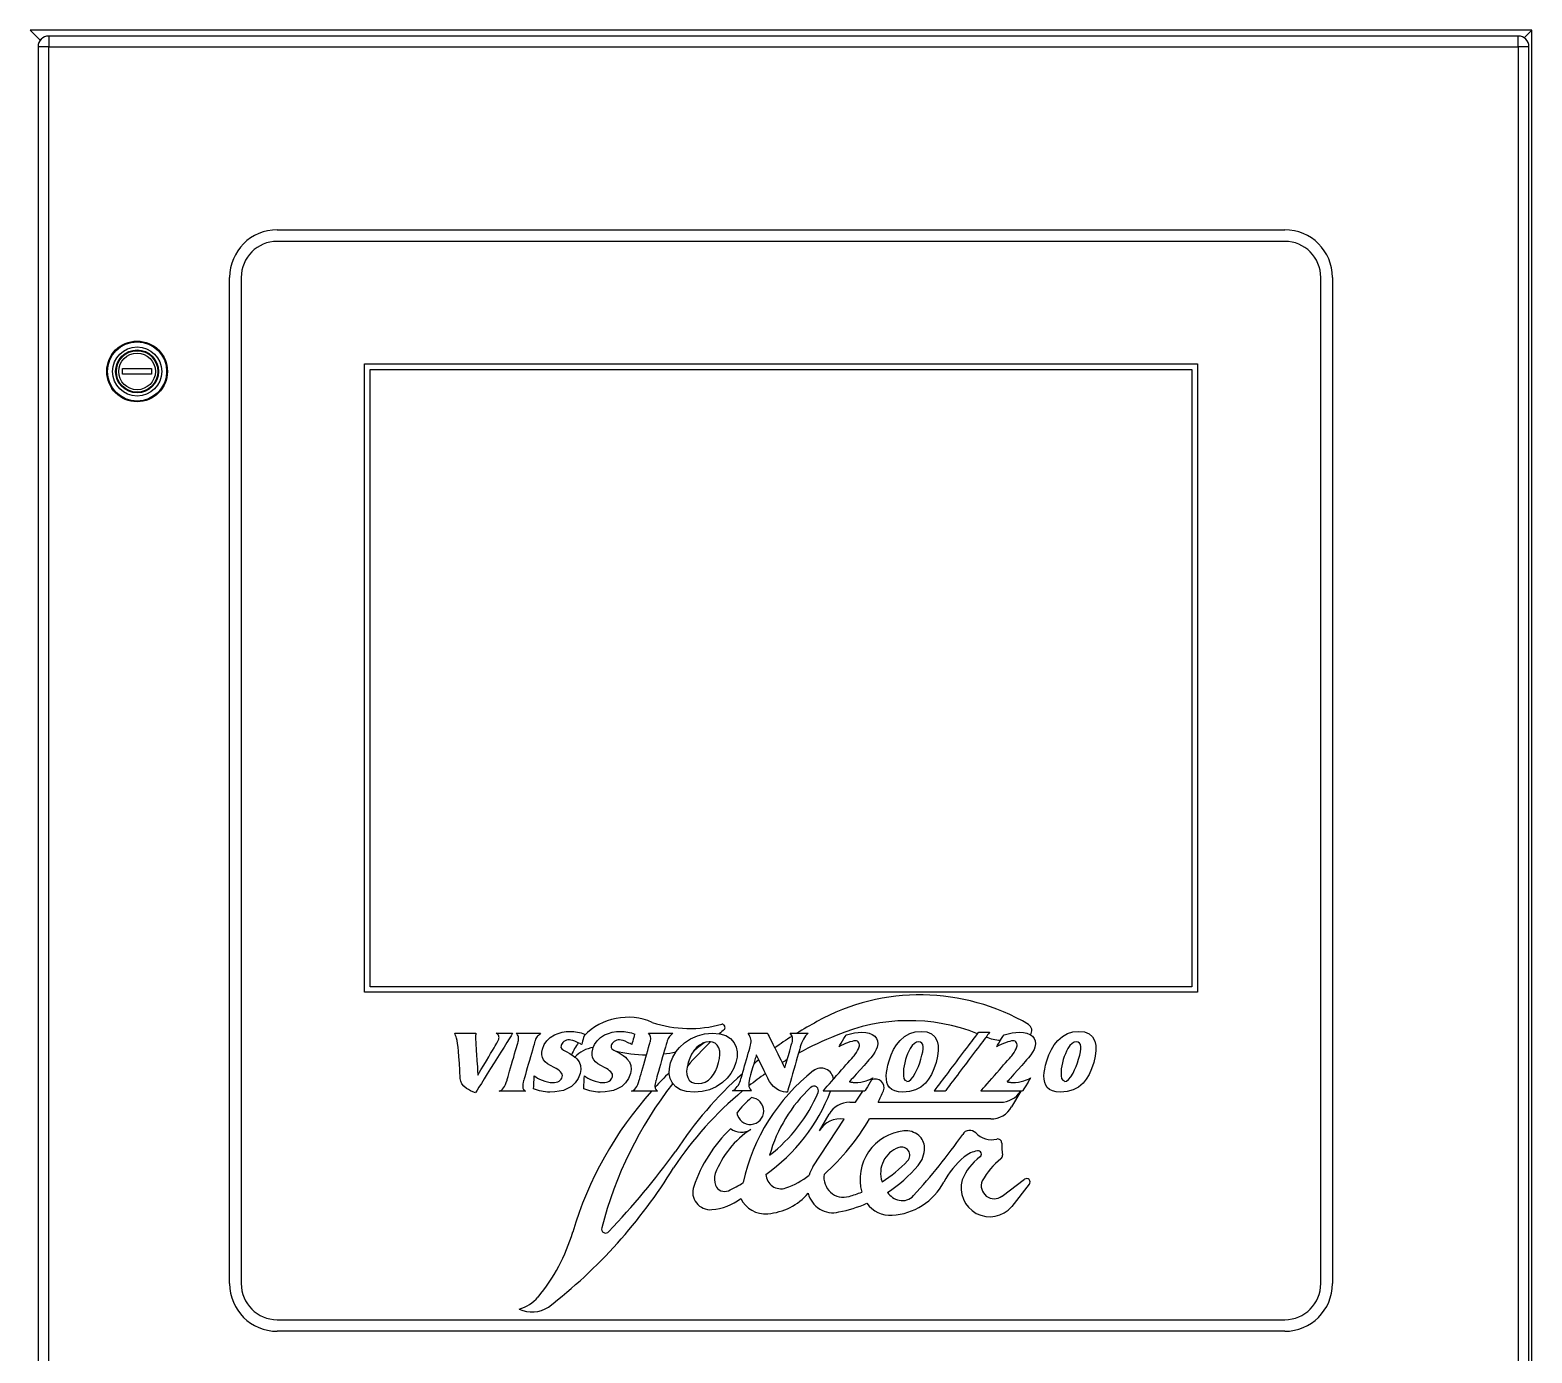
# Model space of a CAD drawing. Header units: inches. Extents: x -883 to 808, y -248 to 1051.
# Drawn here: x 322.95 to 344.95, y -127.49 to -108.11 of the extents above; entities that cross this region are included whole.
import ezdxf

# ---------------------------------------------------------------- set-up
doc = ezdxf.new("R2010")
doc.units = ezdxf.units.IN
doc.header["$MEASUREMENT"] = 0
doc.layers.get('0').update_dxf_attribs({"linetype": 'CONTINUOUS'})
doc.layers.add('EQUIPMENT - COMPRESSORS', color=41, linetype='CONTINUOUS')

# ---------------------------------------------------------------- blocks, each defined once
blk = doc.blocks.new('A$Ce5854fb8')
for p, q in [((94.049, 69.764), (94.194, 69.619)), ((116.049, 69.764), (94.049, 69.764)), ((116.049, 69.764), (115.934, 69.65)), ((116.049, 42.764), (116.049, 69.764)), ((94.194, 69.619), (94.194, 69.607)), ((94.203, 69.619), (94.194, 69.619)), ((94.324, 69.676), (94.324, 69.519)), ((115.847, 69.676), (94.324, 69.676)), ((115.847, 69.519), (115.847, 69.676)), ((94.324, 69.519), (94.167, 69.519)), ((94.167, 69.519), (94.167, 43.009)), ((94.324, 69.519), (115.847, 69.519)), ((94.324, 43.009), (94.324, 69.519)), ((115.847, 69.519), (115.847, 43.009)), ((116.004, 69.519), (115.847, 69.519)), ((116.004, 43.009), (116.004, 69.519)), ((97.67, 66.838), (112.428, 66.838)), ((112.428, 66.669), (97.67, 66.669)), ((96.972, 51.403), (96.972, 66.141)), ((97.141, 66.141), (97.141, 51.403)), ((112.956, 51.403), (112.956, 66.141)), ((113.126, 66.141), (113.126, 51.403)), ((95.403, 64.722), (95.403, 64.807)), ((95.403, 64.807), (95.83, 64.807)), ((95.83, 64.722), (95.403, 64.722)), ((95.83, 64.807), (95.83, 64.722)), ((98.95, 55.67), (98.95, 64.873)), ((98.95, 64.873), (111.148, 64.873)), ((99.03, 55.75), (99.03, 64.793)), ((99.03, 64.793), (111.068, 64.793)), ((111.068, 64.793), (111.068, 55.75)), ((111.148, 64.873), (111.148, 55.67)), ((111.148, 55.67), (98.95, 55.67)), ((111.068, 55.75), (99.03, 55.75)), ((100.27, 55.07), (100.581, 55.07)), ((100.277, 55.056), (100.27, 55.07)), ((100.283, 55.039), (100.277, 55.056)), ((100.29, 55.02), (100.283, 55.039)), ((100.296, 54.999), (100.29, 55.02)), ((100.576, 55.039), (100.575, 55.026)), ((100.575, 55.026), (100.575, 55.013)), ((100.575, 55.013), (100.575, 55)), ((100.577, 55.05), (100.576, 55.039)), ((100.579, 55.061), (100.577, 55.05)), ((100.581, 55.07), (100.579, 55.061)), ((100.875, 55.07), (101.118, 55.07)), ((100.889, 55.062), (100.875, 55.07)), ((100.9, 55.052), (100.889, 55.062)), ((100.909, 55.042), (100.9, 55.052)), ((100.915, 55.03), (100.909, 55.042)), ((100.918, 55.02), (100.915, 55.03)), ((100.919, 55.009), (100.918, 55.02)), ((100.918, 54.998), (100.919, 55.009)), ((101.095, 55.033), (101.068, 54.99)), ((101.112, 55.061), (101.095, 55.033)), ((101.118, 55.07), (101.112, 55.061)), ((101.171, 55.07), (101.527, 55.07)), ((101.182, 55.059), (101.171, 55.07)), ((101.191, 55.046), (101.182, 55.059)), ((101.197, 55.031), (101.191, 55.046)), ((101.202, 55.016), (101.197, 55.031)), ((101.204, 54.999), (101.202, 55.016)), ((101.467, 55.008), (101.459, 54.994)), ((101.477, 55.021), (101.467, 55.008)), ((101.484, 55.029), (101.477, 55.021)), ((101.495, 55.04), (101.484, 55.029)), ((101.509, 55.054), (101.495, 55.04)), ((101.527, 55.07), (101.509, 55.054)), ((101.619, 54.959), (101.668, 55.006)), ((101.668, 55.006), (101.73, 55.045)), ((101.73, 55.045), (101.785, 55.068)), ((101.785, 55.068), (101.843, 55.085)), ((101.843, 55.085), (101.904, 55.095)), ((101.904, 55.095), (101.969, 55.098)), ((101.969, 55.098), (101.991, 55.098)), ((101.991, 55.098), (102.015, 55.096)), ((102.015, 55.096), (102.041, 55.093)), ((102.041, 55.093), (102.069, 55.088)), ((102.069, 55.088), (102.097, 55.083)), ((102.097, 55.083), (102.123, 55.076)), ((102.123, 55.076), (102.148, 55.067)), ((102.148, 55.067), (102.171, 55.058)), ((102.158, 55.01), (102.15, 54.982)), ((102.164, 55.032), (102.158, 55.01)), ((102.169, 55.051), (102.164, 55.034)), ((102.164, 55.034), (102.164, 55.032)), ((102.171, 55.058), (102.169, 55.051)), ((102.354, 54.959), (102.403, 55.006)), ((102.403, 55.006), (102.465, 55.045)), ((102.465, 55.045), (102.52, 55.068)), ((102.52, 55.068), (102.578, 55.085)), ((102.578, 55.085), (102.639, 55.095)), ((102.639, 55.095), (102.704, 55.098)), ((102.704, 55.098), (102.726, 55.098)), ((102.726, 55.098), (102.75, 55.096)), ((102.75, 55.096), (102.776, 55.093)), ((102.776, 55.093), (102.804, 55.088)), ((102.804, 55.088), (102.832, 55.083)), ((102.832, 55.083), (102.858, 55.076)), ((102.858, 55.076), (102.883, 55.067)), ((102.883, 55.067), (102.906, 55.058)), ((102.893, 55.01), (102.885, 54.982)), ((102.899, 55.034), (102.893, 55.01)), ((102.904, 55.051), (102.899, 55.034)), ((102.906, 55.058), (102.904, 55.051)), ((103.108, 55.07), (103.464, 55.07)), ((103.119, 55.059), (103.108, 55.07)), ((103.128, 55.046), (103.119, 55.059)), ((103.134, 55.031), (103.128, 55.046)), ((103.138, 55.016), (103.134, 55.031)), ((103.141, 54.999), (103.138, 55.016)), ((103.404, 55.008), (103.396, 54.994)), ((103.414, 55.021), (103.404, 55.008)), ((103.421, 55.029), (103.414, 55.021)), ((103.431, 55.04), (103.421, 55.029)), ((103.446, 55.054), (103.431, 55.04)), ((103.464, 55.07), (103.446, 55.054)), ((103.725, 54.991), (103.824, 55.035)), ((103.824, 55.035), (103.93, 55.062)), ((103.93, 55.062), (104.045, 55.07)), ((104.045, 55.07), (104.146, 55.062)), ((104.146, 55.062), (104.152, 55.062)), ((104.152, 55.062), (104.241, 55.036)), ((104.241, 55.036), (104.311, 54.992)), ((104.57, 55.07), (104.851, 55.07)), ((104.583, 55.047), (104.57, 55.07)), ((104.594, 55.025), (104.583, 55.047)), ((104.603, 55.004), (104.594, 55.025)), ((104.608, 54.984), (104.603, 55.004)), ((104.851, 55.07), (104.853, 55.065)), ((104.853, 55.065), (104.861, 55.049)), ((104.861, 55.049), (104.874, 55.024)), ((104.874, 55.024), (104.89, 54.991)), ((105.181, 55.07), (105.28, 55.07)), ((105.194, 55.056), (105.181, 55.07)), ((105.204, 55.041), (105.194, 55.056)), ((105.21, 55.027), (105.204, 55.041)), ((105.211, 55.024), (105.21, 55.027)), ((105.216, 55.007), (105.211, 55.024)), ((105.218, 54.989), (105.216, 55.007)), ((105.28, 55.07), (105.446, 55.07)), ((105.392, 55.01), (105.377, 54.983)), ((105.409, 55.033), (105.392, 55.01)), ((105.427, 55.053), (105.409, 55.033)), ((105.446, 55.07), (105.427, 55.053)), ((105.97, 54.992), (105.988, 55.021)), ((105.988, 55.021), (106.001, 55.041)), ((106.001, 55.041), (106.006, 55.049)), ((106.006, 55.049), (106.067, 55.064)), ((106.067, 55.064), (106.124, 55.075)), ((106.124, 55.075), (106.178, 55.082)), ((106.178, 55.082), (106.229, 55.084)), ((106.229, 55.084), (106.289, 55.081)), ((106.289, 55.081), (106.341, 55.07)), ((106.341, 55.07), (106.385, 55.052)), ((106.385, 55.052), (106.422, 55.026)), ((106.422, 55.026), (106.449, 54.994)), ((106.793, 54.964), (106.86, 55.023)), ((106.86, 55.023), (106.934, 55.065)), ((106.934, 55.065), (107.015, 55.09)), ((107.015, 55.09), (107.103, 55.098)), ((107.103, 55.098), (107.186, 55.09)), ((107.186, 55.09), (107.252, 55.063)), ((107.252, 55.063), (107.302, 55.019)), ((107.302, 55.019), (107.334, 54.957)), ((107.865, 54.979), (107.884, 55.005)), ((107.884, 55.005), (107.902, 55.028)), ((107.902, 55.028), (107.916, 55.047)), ((107.916, 55.047), (107.928, 55.063)), ((107.928, 55.063), (107.929, 55.064)), ((107.929, 55.064), (107.937, 55.075)), ((107.937, 55.075), (107.942, 55.082)), ((107.942, 55.082), (107.944, 55.084)), ((107.944, 55.084), (108.104, 55.084)), ((108.044, 55.005), (108.025, 54.979)), ((108.052, 55.015), (108.044, 55.005)), ((108.062, 55.028), (108.052, 55.015)), ((108.076, 55.047), (108.062, 55.028)), ((108.088, 55.063), (108.076, 55.047)), ((108.097, 55.075), (108.088, 55.063)), ((108.102, 55.082), (108.097, 55.075)), ((108.104, 55.084), (108.102, 55.082)), ((108.28, 54.992), (108.298, 55.021)), ((108.298, 55.021), (108.311, 55.041)), ((108.311, 55.041), (108.316, 55.049)), ((108.316, 55.049), (108.377, 55.064)), ((108.377, 55.064), (108.434, 55.075)), ((108.434, 55.075), (108.488, 55.082)), ((108.488, 55.082), (108.539, 55.084)), ((108.539, 55.084), (108.599, 55.081)), ((108.599, 55.081), (108.651, 55.07)), ((108.651, 55.07), (108.695, 55.052)), ((108.695, 55.052), (108.703, 55.046)), ((108.703, 55.046), (108.732, 55.026)), ((108.732, 55.026), (108.759, 54.994)), ((109.103, 54.964), (109.17, 55.023)), ((109.17, 55.023), (109.244, 55.065)), ((109.244, 55.065), (109.325, 55.09)), ((109.325, 55.09), (109.413, 55.098)), ((109.413, 55.098), (109.496, 55.09)), ((109.496, 55.09), (109.562, 55.063)), ((109.562, 55.063), (109.612, 55.019)), ((109.612, 55.019), (109.644, 54.957)), ((100.304, 54.962), (100.296, 54.999)), ((100.311, 54.918), (100.304, 54.962)), ((100.318, 54.867), (100.311, 54.918)), ((100.325, 54.807), (100.318, 54.867)), ((100.332, 54.724), (100.325, 54.807)), ((100.575, 55), (100.575, 54.987)), ((100.575, 54.987), (100.576, 54.973)), ((100.576, 54.973), (100.576, 54.968)), ((100.576, 54.968), (100.577, 54.951)), ((100.577, 54.951), (100.579, 54.926)), ((100.579, 54.926), (100.581, 54.893)), ((100.581, 54.893), (100.583, 54.854)), ((100.583, 54.854), (100.586, 54.81)), ((100.586, 54.81), (100.589, 54.764)), ((100.796, 54.773), (100.823, 54.818)), ((100.823, 54.818), (100.845, 54.856)), ((100.845, 54.856), (100.864, 54.888)), ((100.864, 54.888), (100.884, 54.925)), ((100.884, 54.925), (100.9, 54.953)), ((100.946, 54.795), (100.897, 54.716)), ((100.9, 54.953), (100.91, 54.974)), ((100.91, 54.974), (100.915, 54.986)), ((100.915, 54.986), (100.918, 54.998)), ((100.992, 54.868), (100.946, 54.795)), ((101.033, 54.934), (100.992, 54.868)), ((101.068, 54.99), (101.033, 54.934)), ((101.147, 54.771), (101.161, 54.819)), ((101.161, 54.819), (101.173, 54.861)), ((101.173, 54.861), (101.184, 54.897)), ((101.184, 54.897), (101.192, 54.925)), ((101.192, 54.925), (101.197, 54.943)), ((101.197, 54.943), (101.198, 54.949)), ((101.198, 54.949), (101.202, 54.966)), ((101.202, 54.966), (101.204, 54.983)), ((101.204, 54.983), (101.204, 54.999)), ((101.408, 54.825), (101.394, 54.776)), ((101.42, 54.869), (101.408, 54.825)), ((101.431, 54.906), (101.42, 54.869)), ((101.439, 54.935), (101.431, 54.906)), ((101.445, 54.953), (101.439, 54.935)), ((101.447, 54.96), (101.445, 54.953)), ((101.452, 54.978), (101.447, 54.96)), ((101.459, 54.994), (101.452, 54.978)), ((101.546, 54.754), (101.547, 54.795)), ((101.547, 54.795), (101.556, 54.839)), ((101.556, 54.839), (101.581, 54.904)), ((101.581, 54.904), (101.619, 54.959)), ((101.827, 54.89), (101.825, 54.864)), ((101.825, 54.864), (101.838, 54.841)), ((101.833, 54.906), (101.827, 54.89)), ((101.842, 54.921), (101.833, 54.906)), ((101.838, 54.841), (101.864, 54.821)), ((101.855, 54.936), (101.842, 54.921)), ((101.87, 54.949), (101.855, 54.936)), ((101.864, 54.821), (101.903, 54.804)), ((101.888, 54.959), (101.87, 54.949)), ((101.907, 54.967), (101.888, 54.959)), ((101.903, 54.804), (101.957, 54.772)), ((101.927, 54.972), (101.907, 54.967)), ((101.949, 54.973), (101.927, 54.972)), ((101.972, 54.971), (101.949, 54.973)), ((102, 54.964), (101.972, 54.971)), ((102.031, 54.953), (102, 54.964)), ((102.067, 54.937), (102.031, 54.953)), ((102.079, 54.931), (102.067, 54.937)), ((102.087, 54.927), (102.079, 54.931)), ((102.105, 54.919), (102.087, 54.927)), ((102.118, 54.912), (102.105, 54.919)), ((102.128, 54.907), (102.118, 54.912)), ((102.13, 54.913), (102.128, 54.907)), ((102.135, 54.93), (102.13, 54.913)), ((102.142, 54.955), (102.135, 54.93)), ((102.15, 54.982), (102.142, 54.955)), ((102.281, 54.754), (102.282, 54.795)), ((102.282, 54.795), (102.291, 54.839)), ((102.291, 54.839), (102.299, 54.861)), ((102.299, 54.861), (102.316, 54.904)), ((102.316, 54.904), (102.354, 54.959)), ((102.562, 54.89), (102.56, 54.864)), ((102.56, 54.864), (102.573, 54.841)), ((102.568, 54.906), (102.562, 54.89)), ((102.577, 54.921), (102.568, 54.906)), ((102.573, 54.841), (102.599, 54.821)), ((102.59, 54.936), (102.577, 54.921)), ((102.605, 54.949), (102.59, 54.936)), ((102.599, 54.821), (102.62, 54.812)), ((102.623, 54.959), (102.605, 54.949)), ((102.62, 54.812), (102.638, 54.804)), ((102.642, 54.967), (102.623, 54.959)), ((102.638, 54.804), (102.692, 54.772)), ((102.662, 54.972), (102.642, 54.967)), ((102.684, 54.973), (102.662, 54.972)), ((102.707, 54.971), (102.684, 54.973)), ((102.735, 54.964), (102.707, 54.971)), ((102.766, 54.953), (102.735, 54.964)), ((102.802, 54.937), (102.766, 54.953)), ((102.822, 54.927), (102.802, 54.937)), ((102.84, 54.919), (102.822, 54.927)), ((102.853, 54.912), (102.84, 54.919)), ((102.863, 54.907), (102.853, 54.912)), ((102.865, 54.913), (102.863, 54.907)), ((102.87, 54.93), (102.865, 54.913)), ((102.877, 54.955), (102.87, 54.93)), ((102.885, 54.982), (102.877, 54.955)), ((103.084, 54.771), (103.098, 54.819)), ((103.098, 54.819), (103.11, 54.861)), ((103.11, 54.861), (103.12, 54.897)), ((103.12, 54.897), (103.128, 54.925)), ((103.128, 54.925), (103.133, 54.943)), ((103.133, 54.943), (103.135, 54.949)), ((103.135, 54.949), (103.139, 54.966)), ((103.139, 54.966), (103.141, 54.983)), ((103.141, 54.983), (103.141, 54.999)), ((103.344, 54.825), (103.33, 54.776)), ((103.357, 54.869), (103.344, 54.825)), ((103.368, 54.906), (103.357, 54.869)), ((103.376, 54.935), (103.368, 54.906)), ((103.381, 54.953), (103.376, 54.935)), ((103.383, 54.96), (103.381, 54.953)), ((103.389, 54.978), (103.383, 54.96)), ((103.396, 54.994), (103.389, 54.978)), ((103.462, 54.718), (103.506, 54.794)), ((103.506, 54.794), (103.509, 54.797)), ((103.509, 54.797), (103.563, 54.864)), ((103.563, 54.864), (103.633, 54.929)), ((103.633, 54.929), (103.725, 54.991)), ((103.772, 54.813), (103.739, 54.762)), ((103.773, 54.814), (103.772, 54.813)), ((103.812, 54.86), (103.773, 54.814)), ((103.855, 54.898), (103.812, 54.86)), ((103.882, 54.913), (103.855, 54.898)), ((103.901, 54.924), (103.882, 54.913)), ((103.948, 54.94), (103.901, 54.924)), ((103.999, 54.945), (103.948, 54.94)), ((104.017, 54.943), (103.999, 54.945)), ((104.047, 54.94), (104.017, 54.943)), ((104.086, 54.923), (104.047, 54.94)), ((104.116, 54.895), (104.086, 54.923)), ((104.138, 54.855), (104.116, 54.895)), ((104.151, 54.81), (104.138, 54.855)), ((104.155, 54.759), (104.151, 54.81)), ((104.311, 54.992), (104.364, 54.93)), ((104.364, 54.93), (104.393, 54.867)), ((104.393, 54.867), (104.407, 54.798)), ((104.407, 54.798), (104.405, 54.722)), ((104.569, 54.779), (104.581, 54.818)), ((104.581, 54.818), (104.59, 54.851)), ((104.59, 54.851), (104.598, 54.877)), ((104.598, 54.877), (104.602, 54.894)), ((104.602, 54.894), (104.604, 54.899)), ((104.604, 54.899), (104.609, 54.922)), ((104.611, 54.964), (104.608, 54.984)), ((104.609, 54.922), (104.611, 54.943)), ((104.611, 54.943), (104.611, 54.964)), ((104.89, 54.991), (104.909, 54.953)), ((104.909, 54.953), (104.931, 54.91)), ((104.931, 54.91), (104.954, 54.864)), ((104.954, 54.864), (104.958, 54.856)), ((104.958, 54.856), (104.978, 54.817)), ((104.978, 54.817), (105.001, 54.769)), ((105.157, 54.746), (105.177, 54.813)), ((105.177, 54.813), (105.193, 54.872)), ((105.193, 54.872), (105.2, 54.895)), ((105.2, 54.895), (105.205, 54.913)), ((105.205, 54.913), (105.209, 54.925)), ((105.209, 54.925), (105.21, 54.929)), ((105.21, 54.929), (105.215, 54.95)), ((105.215, 54.95), (105.217, 54.97)), ((105.217, 54.97), (105.218, 54.989)), ((105.314, 54.809), (105.306, 54.779)), ((105.323, 54.841), (105.314, 54.809)), ((105.329, 54.862), (105.323, 54.841)), ((105.332, 54.87), (105.329, 54.862)), ((105.341, 54.899), (105.332, 54.87)), ((105.351, 54.927), (105.341, 54.899)), ((105.363, 54.955), (105.351, 54.927)), ((105.377, 54.983), (105.363, 54.955)), ((105.931, 54.889), (105.894, 54.871)), ((105.894, 54.871), (105.899, 54.878)), ((105.899, 54.878), (105.912, 54.898)), ((105.912, 54.898), (105.929, 54.927)), ((105.929, 54.927), (105.95, 54.96)), ((105.965, 54.906), (105.931, 54.889)), ((105.95, 54.96), (105.97, 54.992)), ((105.996, 54.92), (105.965, 54.906)), ((106.025, 54.931), (105.996, 54.92)), ((106.059, 54.944), (106.025, 54.931)), ((106.089, 54.952), (106.059, 54.944)), ((106.115, 54.958), (106.089, 54.952)), ((106.138, 54.959), (106.115, 54.958)), ((106.129, 54.756), (106.153, 54.787)), ((106.154, 54.958), (106.138, 54.959)), ((106.153, 54.787), (106.171, 54.817)), ((106.167, 54.953), (106.154, 54.958)), ((106.179, 54.944), (106.167, 54.953)), ((106.171, 54.817), (106.185, 54.844)), ((106.188, 54.932), (106.179, 54.944)), ((106.185, 54.844), (106.195, 54.87)), ((106.195, 54.918), (106.188, 54.932)), ((106.198, 54.903), (106.195, 54.918)), ((106.195, 54.87), (106.198, 54.887)), ((106.198, 54.887), (106.198, 54.903)), ((106.425, 54.793), (106.398, 54.753)), ((106.445, 54.831), (106.425, 54.793)), ((106.459, 54.869), (106.445, 54.831)), ((106.449, 54.994), (106.464, 54.958)), ((106.468, 54.916), (106.459, 54.869)), ((106.464, 54.958), (106.468, 54.916)), ((106.662, 54.754), (106.699, 54.833)), ((106.699, 54.833), (106.742, 54.902)), ((106.742, 54.902), (106.793, 54.964)), ((106.922, 54.808), (106.904, 54.77)), ((106.942, 54.846), (106.922, 54.808)), ((106.972, 54.89), (106.942, 54.846)), ((107.002, 54.921), (106.972, 54.89)), ((107.032, 54.939), (107.002, 54.921)), ((107.062, 54.945), (107.032, 54.939)), ((107.091, 54.941), (107.062, 54.945)), ((107.112, 54.927), (107.091, 54.941)), ((107.125, 54.904), (107.112, 54.927)), ((107.114, 54.75), (107.124, 54.799)), ((107.124, 54.799), (107.13, 54.84)), ((107.131, 54.872), (107.125, 54.904)), ((107.13, 54.84), (107.131, 54.872)), ((107.334, 54.957), (107.349, 54.892)), ((107.352, 54.818), (107.342, 54.735)), ((107.349, 54.892), (107.352, 54.818)), ((107.709, 54.774), (107.739, 54.812)), ((107.739, 54.812), (107.767, 54.849)), ((107.767, 54.849), (107.793, 54.885)), ((107.793, 54.885), (107.819, 54.918)), ((107.819, 54.918), (107.843, 54.95)), ((107.843, 54.95), (107.865, 54.979)), ((107.899, 54.812), (107.87, 54.774)), ((107.927, 54.849), (107.899, 54.812)), ((107.954, 54.885), (107.927, 54.849)), ((107.979, 54.918), (107.954, 54.885)), ((108.003, 54.95), (107.979, 54.918)), ((108.025, 54.979), (108.003, 54.95)), ((108.241, 54.889), (108.204, 54.871)), ((108.204, 54.871), (108.209, 54.878)), ((108.209, 54.878), (108.222, 54.898)), ((108.222, 54.898), (108.239, 54.927)), ((108.239, 54.927), (108.26, 54.96)), ((108.275, 54.906), (108.241, 54.889)), ((108.26, 54.96), (108.265, 54.967)), ((108.265, 54.967), (108.28, 54.992)), ((108.306, 54.92), (108.275, 54.906)), ((108.335, 54.931), (108.306, 54.92)), ((108.369, 54.944), (108.335, 54.931)), ((108.399, 54.952), (108.369, 54.944)), ((108.425, 54.958), (108.399, 54.952)), ((108.448, 54.959), (108.425, 54.958)), ((108.439, 54.756), (108.463, 54.787)), ((108.464, 54.958), (108.448, 54.959)), ((108.463, 54.787), (108.481, 54.817)), ((108.477, 54.953), (108.464, 54.958)), ((108.489, 54.944), (108.477, 54.953)), ((108.481, 54.817), (108.495, 54.844)), ((108.498, 54.932), (108.489, 54.944)), ((108.495, 54.844), (108.505, 54.87)), ((108.505, 54.918), (108.498, 54.932)), ((108.508, 54.903), (108.505, 54.918)), ((108.505, 54.87), (108.508, 54.887)), ((108.508, 54.887), (108.508, 54.903)), ((108.735, 54.793), (108.708, 54.753)), ((108.755, 54.831), (108.735, 54.793)), ((108.769, 54.869), (108.755, 54.831)), ((108.759, 54.994), (108.774, 54.958)), ((108.778, 54.916), (108.769, 54.869)), ((108.774, 54.958), (108.778, 54.916)), ((108.972, 54.754), (109.009, 54.833)), ((109.009, 54.833), (109.052, 54.902)), ((109.052, 54.902), (109.103, 54.964)), ((109.232, 54.808), (109.214, 54.77)), ((109.252, 54.846), (109.232, 54.808)), ((109.282, 54.89), (109.252, 54.846)), ((109.312, 54.921), (109.282, 54.89)), ((109.342, 54.939), (109.312, 54.921)), ((109.372, 54.945), (109.342, 54.939)), ((109.401, 54.941), (109.372, 54.945)), ((109.422, 54.927), (109.401, 54.941)), ((109.435, 54.904), (109.422, 54.927)), ((109.424, 54.75), (109.434, 54.799)), ((109.434, 54.799), (109.44, 54.84)), ((109.441, 54.872), (109.435, 54.904)), ((109.44, 54.84), (109.441, 54.872)), ((109.644, 54.957), (109.659, 54.892)), ((109.662, 54.818), (109.652, 54.735)), ((109.659, 54.892), (109.662, 54.818)), ((100.339, 54.63), (100.332, 54.724)), ((100.346, 54.525), (100.339, 54.63)), ((100.589, 54.764), (100.595, 54.668)), ((100.595, 54.668), (100.598, 54.621)), ((100.598, 54.621), (100.601, 54.577)), ((100.601, 54.577), (100.603, 54.538)), ((100.654, 54.534), (100.695, 54.603)), ((100.695, 54.603), (100.733, 54.666)), ((100.733, 54.666), (100.767, 54.723)), ((100.767, 54.723), (100.796, 54.773)), ((100.846, 54.635), (100.796, 54.553)), ((100.897, 54.716), (100.846, 54.635)), ((101.074, 54.516), (101.088, 54.564)), ((101.088, 54.564), (101.103, 54.615)), ((101.103, 54.615), (101.118, 54.667)), ((101.118, 54.667), (101.133, 54.72)), ((101.133, 54.72), (101.147, 54.771)), ((101.332, 54.562), (101.318, 54.512)), ((101.347, 54.614), (101.332, 54.562)), ((101.363, 54.669), (101.347, 54.614)), ((101.379, 54.723), (101.363, 54.669)), ((101.394, 54.776), (101.379, 54.723)), ((101.555, 54.717), (101.546, 54.754)), ((101.572, 54.683), (101.555, 54.717)), ((101.596, 54.654), (101.572, 54.683)), ((101.63, 54.625), (101.596, 54.654)), ((101.673, 54.597), (101.63, 54.625)), ((101.727, 54.569), (101.673, 54.597)), ((101.756, 54.553), (101.727, 54.569)), ((101.957, 54.772), (101.981, 54.756)), ((101.981, 54.756), (102.001, 54.743)), ((102.001, 54.743), (102.03, 54.722)), ((102.03, 54.722), (102.034, 54.719)), ((102.034, 54.719), (102.058, 54.697)), ((102.058, 54.697), (102.093, 54.65)), ((102.093, 54.65), (102.113, 54.598)), ((102.113, 54.598), (102.118, 54.542)), ((102.29, 54.717), (102.281, 54.754)), ((102.307, 54.683), (102.29, 54.717)), ((102.331, 54.654), (102.307, 54.683)), ((102.365, 54.625), (102.331, 54.654)), ((102.408, 54.597), (102.365, 54.625)), ((102.462, 54.569), (102.408, 54.597)), ((102.491, 54.553), (102.462, 54.569)), ((102.692, 54.772), (102.736, 54.743)), ((102.736, 54.743), (102.769, 54.719)), ((102.769, 54.719), (102.793, 54.697)), ((102.793, 54.697), (102.828, 54.65)), ((102.828, 54.65), (102.848, 54.598)), ((102.848, 54.598), (102.853, 54.542)), ((103.011, 54.516), (103.025, 54.564)), ((103.025, 54.564), (103.039, 54.615)), ((103.039, 54.615), (103.069, 54.72)), ((103.069, 54.72), (103.079, 54.755)), ((103.079, 54.755), (103.084, 54.771)), ((103.269, 54.562), (103.255, 54.512)), ((103.284, 54.614), (103.269, 54.562)), ((103.3, 54.669), (103.284, 54.614)), ((103.315, 54.723), (103.3, 54.669)), ((103.328, 54.768), (103.315, 54.723)), ((103.33, 54.776), (103.328, 54.768)), ((103.414, 54.552), (103.431, 54.635)), ((103.431, 54.635), (103.462, 54.718)), ((103.674, 54.574), (103.667, 54.516)), ((103.678, 54.59), (103.674, 54.574)), ((103.689, 54.64), (103.678, 54.59)), ((103.711, 54.704), (103.689, 54.64)), ((103.739, 54.762), (103.711, 54.704)), ((104.088, 54.515), (104.113, 54.573)), ((104.113, 54.573), (104.135, 54.64)), ((104.135, 54.64), (104.149, 54.703)), ((104.149, 54.703), (104.155, 54.759)), ((104.388, 54.64), (104.358, 54.558)), ((104.405, 54.722), (104.388, 54.64)), ((104.502, 54.544), (104.515, 54.591)), ((104.515, 54.591), (104.529, 54.639)), ((104.529, 54.639), (104.543, 54.688)), ((104.543, 54.688), (104.557, 54.735)), ((104.557, 54.735), (104.569, 54.779)), ((104.638, 54.581), (104.619, 54.517)), ((104.649, 54.619), (104.638, 54.581)), ((104.656, 54.644), (104.649, 54.619)), ((104.672, 54.7), (104.656, 54.644)), ((104.678, 54.722), (104.672, 54.7)), ((104.683, 54.739), (104.678, 54.722)), ((104.686, 54.75), (104.683, 54.739)), ((104.687, 54.754), (104.686, 54.75)), ((104.689, 54.75), (104.687, 54.754)), ((104.695, 54.739), (104.689, 54.75)), ((104.703, 54.722), (104.695, 54.739)), ((104.714, 54.7), (104.703, 54.722)), ((104.724, 54.68), (104.714, 54.7)), ((104.741, 54.645), (104.724, 54.68)), ((104.772, 54.582), (104.741, 54.645)), ((104.803, 54.518), (104.772, 54.582)), ((105.001, 54.769), (105.024, 54.724)), ((105.024, 54.724), (105.046, 54.681)), ((105.046, 54.681), (105.065, 54.642)), ((105.065, 54.642), (105.066, 54.64)), ((105.066, 54.64), (105.081, 54.61)), ((105.081, 54.61), (105.102, 54.569)), ((105.102, 54.569), (105.105, 54.563)), ((105.105, 54.563), (105.106, 54.567)), ((105.106, 54.567), (105.109, 54.579)), ((105.109, 54.579), (105.114, 54.597)), ((105.114, 54.597), (105.121, 54.62)), ((105.121, 54.62), (105.138, 54.679)), ((105.138, 54.679), (105.14, 54.685)), ((105.14, 54.685), (105.157, 54.746)), ((105.255, 54.601), (105.237, 54.539)), ((105.272, 54.661), (105.255, 54.601)), ((105.288, 54.716), (105.272, 54.661)), ((105.302, 54.766), (105.288, 54.716)), ((105.306, 54.779), (105.302, 54.766)), ((105.937, 54.533), (105.97, 54.571)), ((105.97, 54.571), (106, 54.606)), ((106, 54.606), (106.026, 54.635)), ((106.026, 54.635), (106.058, 54.672)), ((106.058, 54.672), (106.062, 54.677)), ((106.062, 54.677), (106.085, 54.703)), ((106.085, 54.703), (106.104, 54.725)), ((106.104, 54.725), (106.119, 54.742)), ((106.119, 54.742), (106.129, 54.756)), ((106.265, 54.6), (106.208, 54.535)), ((106.316, 54.656), (106.265, 54.6)), ((106.336, 54.679), (106.316, 54.656)), ((106.351, 54.696), (106.336, 54.679)), ((106.361, 54.707), (106.351, 54.696)), ((106.365, 54.711), (106.361, 54.707)), ((106.398, 54.753), (106.365, 54.711)), ((106.603, 54.544), (106.615, 54.601)), ((106.615, 54.601), (106.632, 54.665)), ((106.632, 54.665), (106.662, 54.754)), ((106.852, 54.592), (106.845, 54.548)), ((106.862, 54.638), (106.852, 54.592)), ((106.874, 54.686), (106.862, 54.638)), ((106.888, 54.729), (106.874, 54.686)), ((106.904, 54.77), (106.888, 54.729)), ((107.04, 54.533), (107.061, 54.583)), ((107.061, 54.583), (107.081, 54.636)), ((107.081, 54.636), (107.098, 54.692)), ((107.098, 54.692), (107.114, 54.75)), ((107.32, 54.643), (107.289, 54.549)), ((107.342, 54.735), (107.32, 54.643)), ((107.529, 54.534), (107.558, 54.574)), ((107.558, 54.574), (107.589, 54.614)), ((107.589, 54.614), (107.619, 54.654)), ((107.619, 54.654), (107.65, 54.694)), ((107.65, 54.694), (107.68, 54.734)), ((107.68, 54.734), (107.709, 54.774)), ((107.719, 54.574), (107.689, 54.534)), ((107.749, 54.614), (107.719, 54.574)), ((107.81, 54.694), (107.749, 54.614)), ((107.84, 54.734), (107.81, 54.694)), ((107.87, 54.774), (107.84, 54.734)), ((108.247, 54.533), (108.28, 54.571)), ((108.28, 54.571), (108.31, 54.606)), ((108.31, 54.606), (108.336, 54.635)), ((108.336, 54.635), (108.368, 54.672)), ((108.368, 54.672), (108.372, 54.677)), ((108.372, 54.677), (108.395, 54.703)), ((108.395, 54.703), (108.414, 54.725)), ((108.414, 54.725), (108.429, 54.742)), ((108.429, 54.742), (108.439, 54.756)), ((108.575, 54.6), (108.518, 54.535)), ((108.626, 54.656), (108.575, 54.6)), ((108.646, 54.679), (108.626, 54.656)), ((108.661, 54.696), (108.646, 54.679)), ((108.671, 54.707), (108.661, 54.696)), ((108.675, 54.711), (108.671, 54.707)), ((108.708, 54.753), (108.675, 54.711)), ((108.913, 54.544), (108.925, 54.601)), ((108.925, 54.601), (108.942, 54.665)), ((108.942, 54.665), (108.972, 54.754)), ((109.162, 54.592), (109.155, 54.548)), ((109.172, 54.638), (109.162, 54.592)), ((109.184, 54.686), (109.172, 54.638)), ((109.198, 54.729), (109.184, 54.686)), ((109.214, 54.77), (109.198, 54.729)), ((109.35, 54.533), (109.371, 54.583)), ((109.371, 54.583), (109.391, 54.636)), ((109.391, 54.636), (109.408, 54.692)), ((109.408, 54.692), (109.424, 54.75)), ((109.63, 54.643), (109.599, 54.549)), ((109.652, 54.735), (109.63, 54.643)), ((100.351, 54.408), (100.346, 54.525)), ((100.358, 54.367), (100.351, 54.408)), ((100.374, 54.329), (100.358, 54.367)), ((100.603, 54.538), (100.605, 54.505)), ((100.605, 54.505), (100.607, 54.48)), ((100.607, 54.48), (100.608, 54.464)), ((100.608, 54.458), (100.654, 54.534)), ((100.608, 54.464), (100.608, 54.458)), ((100.701, 54.401), (100.66, 54.335)), ((100.747, 54.475), (100.701, 54.401)), ((100.796, 54.553), (100.747, 54.475)), ((101.013, 54.32), (101.025, 54.35)), ((101.025, 54.35), (101.037, 54.385)), ((101.037, 54.385), (101.039, 54.392)), ((101.039, 54.392), (101.044, 54.41)), ((101.044, 54.41), (101.052, 54.437)), ((101.052, 54.437), (101.062, 54.474)), ((101.062, 54.474), (101.074, 54.516)), ((101.273, 54.351), (101.268, 54.328)), ((101.279, 54.377), (101.273, 54.351)), ((101.281, 54.384), (101.279, 54.377)), ((101.287, 54.402), (101.281, 54.384)), ((101.295, 54.431), (101.287, 54.402)), ((101.306, 54.468), (101.295, 54.431)), ((101.318, 54.512), (101.306, 54.468)), ((101.427, 54.317), (101.429, 54.352)), ((101.429, 54.352), (101.431, 54.386)), ((101.431, 54.386), (101.433, 54.416)), ((101.433, 54.416), (101.434, 54.437)), ((101.434, 54.445), (101.456, 54.43)), ((101.434, 54.437), (101.434, 54.445)), ((101.456, 54.43), (101.482, 54.414)), ((101.482, 54.414), (101.513, 54.399)), ((101.513, 54.399), (101.549, 54.384)), ((101.549, 54.384), (101.591, 54.368)), ((101.591, 54.368), (101.63, 54.357)), ((101.63, 54.357), (101.667, 54.35)), ((101.667, 54.35), (101.701, 54.348)), ((101.701, 54.348), (101.731, 54.35)), ((101.731, 54.35), (101.757, 54.354)), ((101.782, 54.538), (101.756, 54.553)), ((101.757, 54.354), (101.779, 54.36)), ((101.779, 54.36), (101.799, 54.37)), ((101.803, 54.522), (101.782, 54.538)), ((101.799, 54.37), (101.815, 54.382)), ((101.82, 54.506), (101.803, 54.522)), ((101.815, 54.382), (101.828, 54.396)), ((101.835, 54.487), (101.82, 54.506)), ((101.828, 54.396), (101.838, 54.414)), ((101.844, 54.469), (101.835, 54.487)), ((101.838, 54.414), (101.845, 54.433)), ((101.848, 54.451), (101.844, 54.469)), ((101.845, 54.433), (101.848, 54.451)), ((102.036, 54.344), (101.982, 54.293)), ((102.078, 54.407), (102.036, 54.344)), ((102.108, 54.482), (102.078, 54.407)), ((102.118, 54.542), (102.108, 54.482)), ((102.162, 54.317), (102.164, 54.352)), ((102.164, 54.352), (102.166, 54.386)), ((102.166, 54.386), (102.168, 54.416)), ((102.168, 54.416), (102.169, 54.437)), ((102.169, 54.445), (102.191, 54.43)), ((102.169, 54.437), (102.169, 54.445)), ((102.191, 54.43), (102.217, 54.414)), ((102.217, 54.414), (102.248, 54.399)), ((102.248, 54.399), (102.284, 54.384)), ((102.284, 54.384), (102.326, 54.368)), ((102.326, 54.368), (102.365, 54.357)), ((102.365, 54.357), (102.402, 54.35)), ((102.402, 54.35), (102.436, 54.348)), ((102.436, 54.348), (102.466, 54.35)), ((102.466, 54.35), (102.492, 54.354)), ((102.517, 54.538), (102.491, 54.553)), ((102.492, 54.354), (102.514, 54.36)), ((102.514, 54.36), (102.534, 54.37)), ((102.538, 54.522), (102.517, 54.538)), ((102.534, 54.37), (102.55, 54.382)), ((102.555, 54.506), (102.538, 54.522)), ((102.55, 54.382), (102.563, 54.396)), ((102.57, 54.487), (102.555, 54.506)), ((102.563, 54.396), (102.573, 54.414)), ((102.579, 54.469), (102.57, 54.487)), ((102.573, 54.414), (102.58, 54.433)), ((102.583, 54.451), (102.579, 54.469)), ((102.58, 54.433), (102.583, 54.451)), ((102.771, 54.344), (102.717, 54.293)), ((102.813, 54.407), (102.771, 54.344)), ((102.843, 54.482), (102.813, 54.407)), ((102.853, 54.542), (102.843, 54.482)), ((102.95, 54.32), (102.962, 54.35)), ((102.962, 54.35), (102.973, 54.385)), ((102.973, 54.385), (102.975, 54.392)), ((102.975, 54.392), (102.98, 54.41)), ((102.98, 54.41), (102.988, 54.437)), ((102.988, 54.437), (102.999, 54.474)), ((102.999, 54.474), (103.011, 54.516)), ((103.209, 54.351), (103.205, 54.328)), ((103.216, 54.377), (103.209, 54.351)), ((103.218, 54.384), (103.216, 54.377)), ((103.223, 54.402), (103.218, 54.384)), ((103.231, 54.431), (103.223, 54.402)), ((103.242, 54.468), (103.231, 54.431)), ((103.255, 54.512), (103.242, 54.468)), ((103.412, 54.493), (103.414, 54.552)), ((103.412, 54.477), (103.412, 54.493)), ((103.425, 54.408), (103.412, 54.477)), ((103.454, 54.347), (103.425, 54.408)), ((103.465, 54.334), (103.454, 54.347)), ((103.667, 54.516), (103.67, 54.466)), ((103.67, 54.466), (103.682, 54.422)), ((103.682, 54.422), (103.705, 54.384)), ((103.705, 54.384), (103.737, 54.356)), ((103.737, 54.356), (103.78, 54.34)), ((103.889, 54.34), (103.939, 54.356)), ((103.939, 54.356), (103.986, 54.384)), ((103.986, 54.384), (104.027, 54.423)), ((104.027, 54.423), (104.059, 54.466)), ((104.059, 54.466), (104.088, 54.515)), ((104.191, 54.35), (104.1, 54.288)), ((104.259, 54.414), (104.191, 54.35)), ((104.315, 54.483), (104.259, 54.414)), ((104.358, 54.558), (104.315, 54.483)), ((104.437, 54.333), (104.447, 54.356)), ((104.447, 54.356), (104.455, 54.379)), ((104.455, 54.379), (104.456, 54.385)), ((104.456, 54.385), (104.461, 54.401)), ((104.461, 54.401), (104.469, 54.427)), ((104.469, 54.427), (104.478, 54.46)), ((104.478, 54.46), (104.483, 54.477)), ((104.483, 54.477), (104.489, 54.5)), ((104.489, 54.5), (104.502, 54.544)), ((104.577, 54.347), (104.576, 54.319)), ((104.581, 54.376), (104.577, 54.347)), ((104.588, 54.408), (104.581, 54.376)), ((104.589, 54.412), (104.588, 54.408)), ((104.592, 54.423), (104.589, 54.412)), ((104.597, 54.44), (104.592, 54.423)), ((104.604, 54.462), (104.597, 54.44)), ((104.619, 54.517), (104.604, 54.462)), ((104.822, 54.48), (104.803, 54.518)), ((104.831, 54.463), (104.822, 54.48)), ((104.841, 54.441), (104.831, 54.463)), ((104.85, 54.424), (104.841, 54.441)), ((104.855, 54.413), (104.85, 54.424)), ((104.857, 54.409), (104.855, 54.413)), ((104.881, 54.365), (104.857, 54.409)), ((104.909, 54.326), (104.881, 54.365)), ((105.186, 54.362), (105.172, 54.313)), ((105.202, 54.418), (105.186, 54.362)), ((105.219, 54.478), (105.202, 54.418)), ((105.237, 54.539), (105.219, 54.478)), ((105.757, 54.328), (105.791, 54.367)), ((105.791, 54.367), (105.819, 54.398)), ((105.819, 54.398), (105.827, 54.408)), ((105.827, 54.408), (105.864, 54.45)), ((105.864, 54.45), (105.901, 54.492)), ((105.901, 54.492), (105.937, 54.533)), ((106.054, 54.363), (106.05, 54.359)), ((106.05, 54.359), (106.06, 54.357)), ((106.064, 54.374), (106.054, 54.363)), ((106.06, 54.357), (106.07, 54.355)), ((106.079, 54.391), (106.064, 54.374)), ((106.07, 54.355), (106.081, 54.353)), ((106.1, 54.414), (106.079, 54.391)), ((106.081, 54.353), (106.094, 54.352)), ((106.094, 54.352), (106.106, 54.35)), ((106.15, 54.47), (106.1, 54.414)), ((106.106, 54.35), (106.117, 54.349)), ((106.117, 54.349), (106.127, 54.348)), ((106.127, 54.348), (106.136, 54.348)), ((106.136, 54.348), (106.176, 54.35)), ((106.208, 54.535), (106.15, 54.47)), ((106.176, 54.35), (106.216, 54.354)), ((106.216, 54.354), (106.255, 54.362)), ((106.255, 54.362), (106.294, 54.373)), ((106.294, 54.373), (106.322, 54.383)), ((106.357, 54.356), (106.314, 54.285)), ((106.322, 54.383), (106.348, 54.394)), ((106.348, 54.394), (106.372, 54.405)), ((106.376, 54.387), (106.357, 54.356)), ((106.372, 54.405), (106.394, 54.418)), ((106.389, 54.409), (106.376, 54.387)), ((106.376, 54.387), (106.376, 54.387)), ((106.394, 54.418), (106.389, 54.409)), ((106.591, 54.449), (106.595, 54.494)), ((106.593, 54.396), (106.591, 54.449)), ((106.601, 54.35), (106.593, 54.396)), ((106.595, 54.494), (106.603, 54.544)), ((106.616, 54.311), (106.601, 54.35)), ((106.845, 54.548), (106.841, 54.505)), ((106.841, 54.505), (106.841, 54.448)), ((106.841, 54.448), (106.849, 54.408)), ((106.849, 54.408), (106.865, 54.384)), ((106.865, 54.384), (106.889, 54.376)), ((106.889, 54.376), (106.889, 54.374)), ((106.889, 54.374), (106.89, 54.369)), ((106.89, 54.369), (106.89, 54.364)), ((106.89, 54.364), (106.891, 54.362)), ((106.891, 54.362), (106.921, 54.37)), ((106.921, 54.37), (106.952, 54.393)), ((106.952, 54.393), (106.983, 54.431)), ((106.983, 54.431), (107.016, 54.485)), ((107.016, 54.485), (107.04, 54.533)), ((107.164, 54.341), (107.096, 54.283)), ((107.211, 54.399), (107.164, 54.341)), ((107.253, 54.468), (107.211, 54.399)), ((107.289, 54.549), (107.253, 54.468)), ((107.374, 54.329), (107.395, 54.358)), ((107.395, 54.358), (107.419, 54.389)), ((107.419, 54.389), (107.445, 54.423)), ((107.445, 54.423), (107.472, 54.459)), ((107.472, 54.459), (107.5, 54.496)), ((107.5, 54.496), (107.529, 54.534)), ((107.556, 54.358), (107.534, 54.329)), ((107.58, 54.389), (107.556, 54.358)), ((107.605, 54.423), (107.58, 54.389)), ((107.632, 54.459), (107.605, 54.423)), ((107.66, 54.496), (107.632, 54.459)), ((107.689, 54.534), (107.66, 54.496)), ((108.067, 54.328), (108.101, 54.367)), ((108.101, 54.367), (108.137, 54.408)), ((108.137, 54.408), (108.174, 54.45)), ((108.174, 54.45), (108.211, 54.492)), ((108.211, 54.492), (108.247, 54.533)), ((108.364, 54.363), (108.36, 54.359)), ((108.36, 54.359), (108.37, 54.357)), ((108.374, 54.374), (108.364, 54.363)), ((108.37, 54.357), (108.38, 54.355)), ((108.389, 54.391), (108.374, 54.374)), ((108.38, 54.355), (108.391, 54.353)), ((108.41, 54.414), (108.389, 54.391)), ((108.391, 54.353), (108.404, 54.352)), ((108.404, 54.352), (108.416, 54.35)), ((108.46, 54.47), (108.41, 54.414)), ((108.416, 54.35), (108.427, 54.349)), ((108.427, 54.349), (108.437, 54.348)), ((108.437, 54.348), (108.446, 54.348)), ((108.446, 54.348), (108.486, 54.35)), ((108.518, 54.535), (108.46, 54.47)), ((108.486, 54.35), (108.526, 54.354)), ((108.526, 54.354), (108.565, 54.362)), ((108.565, 54.362), (108.604, 54.373)), ((108.604, 54.373), (108.632, 54.383)), ((108.667, 54.356), (108.624, 54.285)), ((108.632, 54.383), (108.658, 54.394)), ((108.658, 54.394), (108.682, 54.405)), ((108.686, 54.387), (108.667, 54.356)), ((108.682, 54.405), (108.704, 54.418)), ((108.699, 54.409), (108.686, 54.387)), ((108.704, 54.418), (108.699, 54.409)), ((108.901, 54.449), (108.905, 54.494)), ((108.903, 54.396), (108.901, 54.449)), ((108.911, 54.35), (108.903, 54.396)), ((108.905, 54.494), (108.913, 54.544)), ((108.926, 54.311), (108.911, 54.35)), ((109.155, 54.548), (109.151, 54.505)), ((109.151, 54.505), (109.151, 54.448)), ((109.151, 54.448), (109.159, 54.408)), ((109.159, 54.408), (109.175, 54.384)), ((109.175, 54.384), (109.199, 54.376)), ((109.199, 54.376), (109.199, 54.374)), ((109.199, 54.374), (109.2, 54.369)), ((109.2, 54.369), (109.2, 54.364)), ((109.2, 54.364), (109.201, 54.362)), ((109.201, 54.362), (109.231, 54.37)), ((109.231, 54.37), (109.262, 54.393)), ((109.262, 54.393), (109.293, 54.431)), ((109.293, 54.431), (109.326, 54.485)), ((109.326, 54.485), (109.35, 54.533)), ((109.474, 54.341), (109.406, 54.283)), ((109.521, 54.399), (109.474, 54.341)), ((109.563, 54.468), (109.521, 54.399)), ((109.599, 54.549), (109.563, 54.468)), ((100.402, 54.295), (100.374, 54.329)), ((100.44, 54.263), (100.402, 54.295)), ((100.469, 54.245), (100.44, 54.263)), ((100.5, 54.228), (100.469, 54.245)), ((100.536, 54.213), (100.5, 54.228)), ((100.575, 54.199), (100.536, 54.213)), ((100.581, 54.209), (100.575, 54.199)), ((100.598, 54.236), (100.581, 54.209)), ((100.625, 54.279), (100.598, 54.236)), ((100.66, 54.335), (100.625, 54.279)), ((100.92, 54.223), (100.937, 54.228)), ((101.305, 54.223), (100.92, 54.223)), ((100.937, 54.228), (100.953, 54.238)), ((100.953, 54.238), (100.969, 54.252)), ((100.969, 54.252), (100.985, 54.27)), ((100.985, 54.27), (100.999, 54.293)), ((100.999, 54.293), (101.013, 54.32)), ((101.268, 54.328), (101.266, 54.307)), ((101.266, 54.307), (101.266, 54.288)), ((101.266, 54.288), (101.269, 54.264)), ((101.269, 54.264), (101.277, 54.246)), ((101.277, 54.246), (101.289, 54.232)), ((101.289, 54.232), (101.305, 54.223)), ((101.424, 54.266), (101.426, 54.287)), ((101.424, 54.258), (101.424, 54.266)), ((101.455, 54.246), (101.424, 54.258)), ((101.426, 54.287), (101.427, 54.317)), ((101.484, 54.236), (101.455, 54.246)), ((101.512, 54.228), (101.484, 54.236)), ((101.539, 54.221), (101.512, 54.228)), ((101.567, 54.216), (101.539, 54.221)), ((101.597, 54.212), (101.567, 54.216)), ((101.629, 54.21), (101.597, 54.212)), ((101.663, 54.209), (101.629, 54.21)), ((101.736, 54.212), (101.663, 54.209)), ((101.801, 54.22), (101.736, 54.212)), ((101.861, 54.234), (101.801, 54.22)), ((101.914, 54.254), (101.861, 54.234)), ((101.982, 54.293), (101.914, 54.254)), ((102.159, 54.266), (102.161, 54.287)), ((102.159, 54.258), (102.159, 54.266)), ((102.19, 54.246), (102.159, 54.258)), ((102.161, 54.287), (102.162, 54.317)), ((102.219, 54.236), (102.19, 54.246)), ((102.247, 54.228), (102.219, 54.236)), ((102.274, 54.221), (102.247, 54.228)), ((102.302, 54.216), (102.274, 54.221)), ((102.332, 54.212), (102.302, 54.216)), ((102.364, 54.21), (102.332, 54.212)), ((102.398, 54.209), (102.364, 54.21)), ((102.471, 54.212), (102.398, 54.209)), ((102.536, 54.22), (102.471, 54.212)), ((102.596, 54.234), (102.536, 54.22)), ((102.649, 54.254), (102.596, 54.234)), ((102.717, 54.293), (102.649, 54.254)), ((102.857, 54.223), (102.874, 54.228)), ((103.153, 54.223), (102.857, 54.223)), ((102.874, 54.228), (102.89, 54.238)), ((102.89, 54.238), (102.906, 54.252)), ((102.906, 54.252), (102.921, 54.27)), ((102.921, 54.27), (102.936, 54.293)), ((102.936, 54.293), (102.95, 54.32)), ((103.242, 54.223), (103.153, 54.223)), ((103.205, 54.328), (103.202, 54.307)), ((103.202, 54.307), (103.202, 54.288)), ((103.202, 54.288), (103.204, 54.279)), ((103.204, 54.279), (103.206, 54.264)), ((103.206, 54.264), (103.213, 54.246)), ((103.213, 54.246), (103.226, 54.232)), ((103.226, 54.232), (103.242, 54.223)), ((103.506, 54.286), (103.465, 54.334)), ((103.577, 54.243), (103.506, 54.286)), ((103.667, 54.218), (103.577, 54.243)), ((103.777, 54.209), (103.667, 54.218)), ((103.893, 54.218), (103.777, 54.209)), ((103.78, 54.34), (103.834, 54.334)), ((103.834, 54.334), (103.889, 54.34)), ((104.001, 54.244), (103.893, 54.218)), ((104.1, 54.288), (104.001, 54.244)), ((104.339, 54.226), (104.358, 54.238)), ((104.487, 54.226), (104.339, 54.226)), ((104.358, 54.238), (104.376, 54.253)), ((104.376, 54.253), (104.393, 54.27)), ((104.393, 54.27), (104.409, 54.29)), ((104.409, 54.29), (104.424, 54.312)), ((104.424, 54.312), (104.437, 54.333)), ((104.619, 54.226), (104.487, 54.226)), ((104.576, 54.319), (104.579, 54.3)), ((104.579, 54.3), (104.58, 54.292)), ((104.58, 54.292), (104.586, 54.269)), ((104.586, 54.269), (104.595, 54.25)), ((104.595, 54.25), (104.606, 54.236)), ((104.606, 54.236), (104.619, 54.226)), ((104.941, 54.292), (104.909, 54.326)), ((104.978, 54.262), (104.941, 54.292)), ((105.014, 54.239), (104.978, 54.262)), ((105.049, 54.222), (105.014, 54.239)), ((105.085, 54.213), (105.049, 54.222)), ((105.121, 54.209), (105.085, 54.213)), ((105.142, 54.209), (105.121, 54.209)), ((105.144, 54.217), (105.142, 54.209)), ((105.15, 54.238), (105.144, 54.217)), ((105.16, 54.27), (105.15, 54.238)), ((105.172, 54.313), (105.16, 54.27)), ((105.665, 54.223), (105.67, 54.228)), ((105.775, 54.223), (105.665, 54.223)), ((105.67, 54.228), (105.702, 54.265)), ((105.702, 54.265), (105.727, 54.294)), ((105.727, 54.294), (105.757, 54.328)), ((106.249, 54.223), (105.775, 54.223)), ((106.141, 54.061), (106.249, 54.223)), ((106.277, 54.223), (106.249, 54.223)), ((106.282, 54.232), (106.277, 54.223)), ((106.295, 54.254), (106.282, 54.232)), ((106.314, 54.285), (106.295, 54.254)), ((106.638, 54.278), (106.616, 54.311)), ((106.672, 54.248), (106.638, 54.278)), ((106.717, 54.226), (106.672, 54.248)), ((106.771, 54.214), (106.717, 54.226)), ((106.835, 54.209), (106.771, 54.214)), ((106.932, 54.217), (106.835, 54.209)), ((107.019, 54.242), (106.932, 54.217)), ((107.096, 54.283), (107.019, 54.242)), ((107.294, 54.223), (107.296, 54.226)), ((107.455, 54.223), (107.294, 54.223)), ((107.296, 54.226), (107.301, 54.233)), ((107.301, 54.233), (107.31, 54.245)), ((107.31, 54.245), (107.322, 54.26)), ((107.322, 54.26), (107.336, 54.28)), ((107.336, 54.28), (107.354, 54.303)), ((107.354, 54.303), (107.374, 54.329)), ((107.457, 54.226), (107.455, 54.223)), ((107.462, 54.233), (107.457, 54.226)), ((107.471, 54.245), (107.462, 54.233)), ((107.483, 54.26), (107.471, 54.245)), ((107.497, 54.28), (107.483, 54.26)), ((107.515, 54.303), (107.497, 54.28)), ((107.534, 54.329), (107.515, 54.303)), ((107.975, 54.223), (107.98, 54.228)), ((108.559, 54.223), (107.975, 54.223)), ((107.98, 54.228), (108.012, 54.265)), ((108.012, 54.265), (108.037, 54.294)), ((108.037, 54.294), (108.067, 54.328)), ((108.56, 54.223), (108.426, 53.991)), ((108.56, 54.223), (108.559, 54.223)), ((108.587, 54.223), (108.56, 54.223)), ((108.592, 54.232), (108.587, 54.223)), ((108.605, 54.254), (108.592, 54.232)), ((108.624, 54.285), (108.605, 54.254)), ((108.948, 54.278), (108.926, 54.311)), ((108.982, 54.248), (108.948, 54.278)), ((109.027, 54.226), (108.982, 54.248)), ((109.081, 54.214), (109.027, 54.226)), ((109.145, 54.209), (109.081, 54.214)), ((109.242, 54.217), (109.145, 54.209)), ((109.329, 54.242), (109.242, 54.217)), ((109.406, 54.283), (109.329, 54.242)), ((106.057, 54.061), (106.141, 54.061)), ((106.474, 54.061), (108.263, 54.061)), ((105.515, 53.114), (105.976, 53.81)), ((105.611, 53.64), (105.753, 53.885)), ((108.121, 53.816), (106.345, 53.816)), ((108.286, 52.684), (108.616, 52.931)), ((108.686, 52.859), (108.43, 52.533)), ((97.67, 50.875), (112.428, 50.875)), ((112.428, 50.705), (97.67, 50.705))]:
    blk.add_line(p, q)
for radius in [0.445, 0.438, 0.433, 0.36, 0.315, 0.304, 0.268]:
    blk.add_circle((95.617, 64.764), radius)
for centre, radius, start, end in [((94.324, 69.519), 0.157, 90, 180), ((115.847, 69.519), 0.157, 0, 90), ((97.67, 66.141), 0.698, 90, 180), ((97.67, 66.141), 0.528, 90, 180), ((112.428, 66.141), 0.698, 0, 90), ((112.428, 66.141), 0.528, 0, 90), ((107.088, 52.508), 3.124, 59.4899, 118.9499), ((102.807, 54.409), 0.895, 66.5937, 135.8818), ((103.716, 56.886), 1.746, 251.4988, 285.4923), ((108.262, 50.235), 5.681, 118.2156, 121.6622), ((106.925, 52.52), 2.735, 68.4605, 112.9464), ((107.972, 50.8), 5.728, 130.9435, 131.9166), ((104.181, 55.156), 0.0478, 322.7042, 87.9808), ((108.262, 50.235), 5.681, 122.4932, 125.5625), ((107.758, 50.271), 5.132, 111.7214, 118.544), ((108.359, 55.888), 0.926, 250.5891, 264.1183), ((108.618, 55.109), 0.105, 323.4845, 58.1594), ((102.807, 54.409), 0.895, 144.3021, 157.1698), ((102.363, 54.407), 0.459, 98.0036, 136.6281), ((103.096, 56.782), 2.027, 256.3965, 269.5195), ((103.096, 56.782), 2.027, 276.567, 281.7378), ((107.972, 50.8), 5.728, 133.6685, 138.5745), ((107.183, 50.612), 5.411, 127.0483, 129.08), ((103.096, 56.782), 2.027, 292.7949, 294.0529), ((108.262, 50.235), 5.681, 128.5182, 129.4962), ((107.758, 50.271), 5.132, 120.6748, 121.6365), ((105.636, 54.378), 0.183, 6.3003, 128.1763), ((107.183, 50.612), 5.411, 134.1737, 137.3414), ((108.262, 50.235), 5.681, 131.6967, 146.8651), ((107.289, 52.276), 2.858, 128.1763, 167.708), ((107.758, 50.271), 5.132, 124.8935, 128.2751), ((106.434, 54.276), 0.125, 337.6026, 117.8021), ((107.183, 50.612), 5.411, 138.1385, 163.3855), ((107.972, 50.8), 5.728, 141.9053, 165.6552), ((107.758, 50.271), 5.132, 129.5934, 146.5809), ((105.463, 53.127), 1.312, 130.2613, 143.8652), ((104.598, 53.932), 0.197, 189.1613, 84.9652), ((103.288, 55.175), 2.663, 305.3129, 339.0584), ((106.944, 52.712), 2.14, 132.9447, 164.4784), ((103.479, 55.106), 2.299, 307.588, 336.8628), ((105.531, 54.229), 0.0672, 336.8628, 132.9447), ((103.454, 55.504), 3.347, 334.451, 337.6026), ((108.263, 54.412), 0.352, 270, 327.4872), ((106.057, 53.709), 0.352, 90, 149.9978), ((108.121, 54.167), 0.352, 270, 329.9985), ((105.915, 53.464), 0.352, 80.1166, 149.9978), ((103.454, 55.504), 3.348, 311.695, 329.7007), ((105.799, 52.128), 2.146, 133.9543, 161.0013), ((105.334, 52.541), 1.335, 122.9517, 159.1942), ((104.468, 53.891), 0.269, 233.985, 301.2445), ((106.921, 52.93), 0.714, 95.9468, 195.1962), ((106.877, 53.349), 0.293, 49.9067, 95.9468), ((100.659, 58.496), 8.59, 317.4958, 325.1671), ((106.912, 53.391), 0.239, 0.9342, 49.9067), ((107.814, 53.529), 0.12, 42.7624, 149.8789), ((108.133, 53.824), 0.314, 222.7624, 284.1839), ((108.224, 53.464), 0.0578, 357.6462, 104.1839), ((109.258, 53.421), 0.976, 177.6462, 188.0979), ((94.516, 59.851), 11.099, 316.1912, 324.0834), ((106.906, 53.022), 0.398, 109.099, 198.7038), ((106.815, 53.284), 0.12, 316.9837, 109.099), ((106.759, 53.388), 0.392, 319.6033, 0.9342), ((108.506, 52.327), 1.211, 129.6562, 152.2607), ((108.398, 52.655), 0.744, 125.7803, 159.0087), ((107.993, 52.946), 0.408, 99.4905, 129.6562), ((107.934, 53.299), 0.0495, 305.7803, 99.4905), ((108.236, 53.276), 0.0557, 308.7881, 8.0979), ((97.075, 57.011), 7.501, 307.5019, 328.5507), ((105.871, 52.879), 0.426, 146.5278, 164.4332), ((105.542, 54.472), 1.861, 302.0401, 316.9837), ((105.5, 54.459), 2.045, 302.8073, 319.6033), ((108.916, 52.408), 1.047, 128.0296, 151.4712), ((104.013, 52.743), 0.257, 161.0013, 274.8788), ((104.323, 52.935), 0.25, 161.5814, 201.5055), ((104.223, 52.896), 0.143, 201.5069, 292.6367), ((103.825, 53.85), 1.176, 292.6367, 304.8034), ((105.047, 53.013), 0.22, 182.8126, 289.1399), ((104.745, 53.884), 1.143, 289.1399, 308.7452), ((105.967, 52.959), 0.29, 170.9939, 285.7055), ((106.625, 53.316), 0.913, 273.0866, 332.2607), ((108.108, 52.804), 0.421, 163.7649, 319.9542), ((108.172, 52.837), 0.19, 158.0651, 306.7805), ((108.647, 52.891), 0.0506, 321.8466, 126.7805), ((103.964, 53.312), 0.828, 274.8788, 306.9138), ((104.822, 52.828), 0.403, 206.2312, 274.6837), ((104.783, 53.308), 0.884, 274.6837, 318.8263), ((105.807, 52.811), 0.369, 193.3174, 284.0517), ((105.5, 54.459), 2.045, 281.178, 293.2307), ((105.542, 54.472), 1.861, 285.7055, 291.7403), ((106.652, 52.829), 0.425, 215.8045, 273.0866), ((106.834, 52.888), 0.269, 213.1026, 258.1424), ((106.825, 52.845), 0.226, 258.1424, 317.4958), ((99.463, 52.9), 2.641, 320.1195, 343.7261), ((102.478, 52.202), 0.058, 162.2067, 324.3451), ((97.67, 51.403), 0.698, 180, 270), ((97.67, 51.403), 0.528, 180, 270), ((112.428, 51.403), 0.528, 270, 0), ((112.428, 51.403), 0.698, 270, 0), ((101.072, 51.555), 0.543, 285.1166, 320.1195), ((101.401, 51.428), 0.44, 244.8351, 303.1469)]:
    blk.add_arc(centre, radius, start, end)

msp = doc.modelspace()

# ---------------------------------------------------------------- block references
at = {"layer": 'EQUIPMENT - COMPRESSORS'}
msp.add_blockref('A$Ce5854fb8', (228.90563, -177.87785), dxfattribs=at)

doc.saveas('drawing.dxf')
